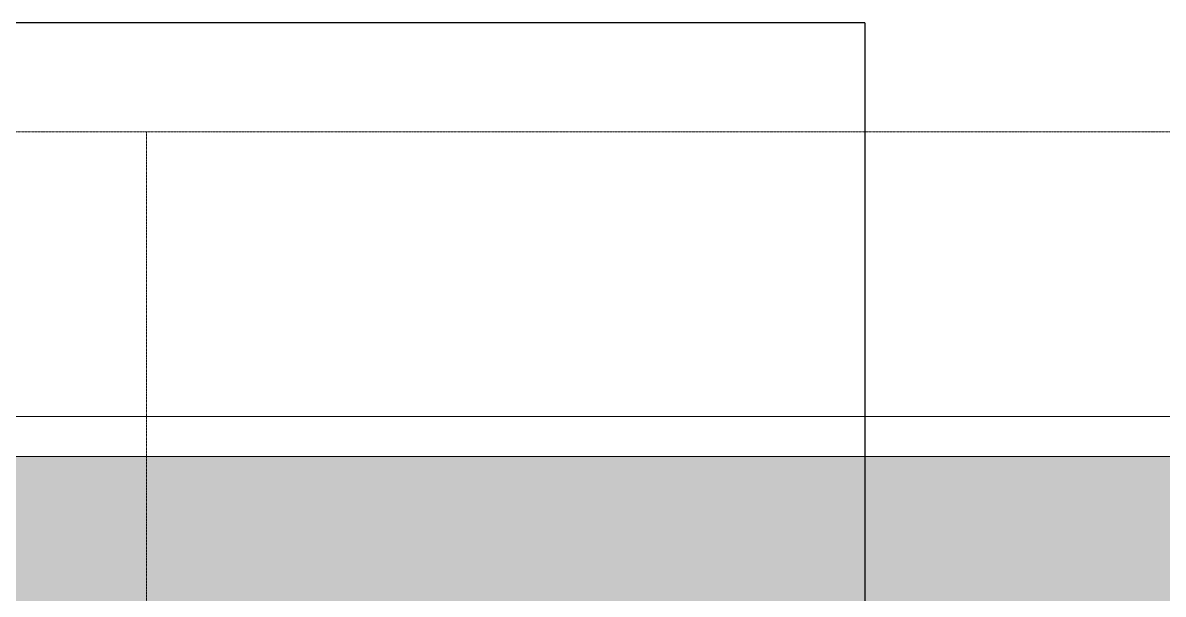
# Model space of a CAD drawing. Extents: x -79995 to 347433, y -157641 to 104789.
# Drawn here: x 1089 to 3943, y -16089 to -14658 of the extents above; entities that cross this region are included whole.
import ezdxf

# ---------------------------------------------------------------- set-up
doc = ezdxf.new("R2010")
doc.units = 0
doc.linetypes.add('ACAD_ISO10W100', pattern=[18, 12, -3, 0, -3])
doc.layers.add('HATCHNGOI', color=22, linetype='CONTINUOUS')
doc.layers.add('TEXT', color=7, linetype='CONTINUOUS')
doc.layers.add('NET-THAY', color=2, linetype='CONTINUOUS', lineweight=13)
doc.layers.add('TRUC', color=24, linetype='CONTINUOUS', lineweight=0)

msp = doc.modelspace()

# ---------------------------------------------------------------- hatches: boundary and pattern name
at = {"layer": 'HATCHNGOI'}
h = msp.add_hatch(dxfattribs=at)
h.set_pattern_fill('AR-RSHKE', color=14, scale=15, angle=180, style=0)
h.set_pattern_definition([(180, (-1056383.746114664, 273259.7793104183), (-382.5, -179.9999999999999), [90, -75, 105, -45, 135, -60]), (180, (-1056473.746114664, 273252.2793104183), (-382.5, -179.9999999999999), [75, -285, 60, -90]), (180, (-1056653.746114664, 273271.0293104183), (-382.5, -179.9999999999999), [45, -465]), (270, (-1056383.746114664, 273259.7793104183), (127.5, -180), [172.5, -547.5]), (270, (-1056473.746114664, 273259.7793104183), (127.5, -180), [168.75, -551.25]), (270, (-1056548.746114664, 273259.7793104183), (127.5, -180), [157.5, -562.5]), (270, (-1056653.746114664, 273271.0293104183), (127.5, -180), [172.5, -547.5]), (270, (-1056698.746114664, 273271.0293104183), (127.5, -180), [172.5, -547.5]), (270, (-1056833.746114664, 273259.7793104183), (127.5, -180), [165, -555])])
h.paths.add_polyline_path([(-7952.70124085038, -15744.24493837211), (-9944.591545471689, -16715.75475278433), (-7101.547663911013, -18144.24493837211), (809.6804216895252, -18144.24493837211), (3398.452336088754, -16130.7556716174), (5987.224250488449, -18144.24493837211), (13898.45233608875, -18144.24493837211), (16741.49621764966, -16715.75475278409), (14749.60591302835, -15744.24493837217)])

# ---------------------------------------------------------------- linework, layer by layer
at = {"layer": 'NET-THAY'}
for points in [[(-1401.547663911246, -15644.24493837211), (14772.69273214089, -15644.24493837211)], [(14749.60591302835, -15744.24493837211), (-7952.70124085038, -15744.24493837211), (-9944.591545471223, -16715.75475278415)]]:
    msp.add_lwpolyline(points, dxfattribs=at)
at = {"layer": 'TEXT'}
for points in [[(3196.837029636139, -14658.261360323), (-758.1116624528076, -14658.261360323), (-758.1116624528076, -14658.261360323)], [(3196.837029636139, -14658.261360323), (3196.837029636139, -17971.16585958324)]]:
    msp.add_lwpolyline(points, dxfattribs=at)
at = {"layer": 'TRUC', "linetype": 'ACAD_ISO10W100', "ltscale": 0.2}
for points in [[(-14631.32894841209, -14931.58989614219), (21295.34359726403, -14931.58989614219)], [(1398.452336088754, -14931.58989614219), (1398.452336088754, -29294.24493837211)], [(1398.452336088754, -14931.58989614219), (1398.452336088754, -29294.24493837211)], [(-14631.32894841209, -15644.24493837211), (21295.34359726403, -15644.24493837211)]]:
    msp.add_lwpolyline(points, dxfattribs=at)
msp.add_lwpolyline([(-14631.32894841209, -14931.58989614219), (21295.34359726403, -14931.58989614219), (21295.34359726403, -29294.24493837211), (-14631.32894841209, -29294.24493837211)], close=True, dxfattribs=at)

doc.saveas('drawing.dxf')
